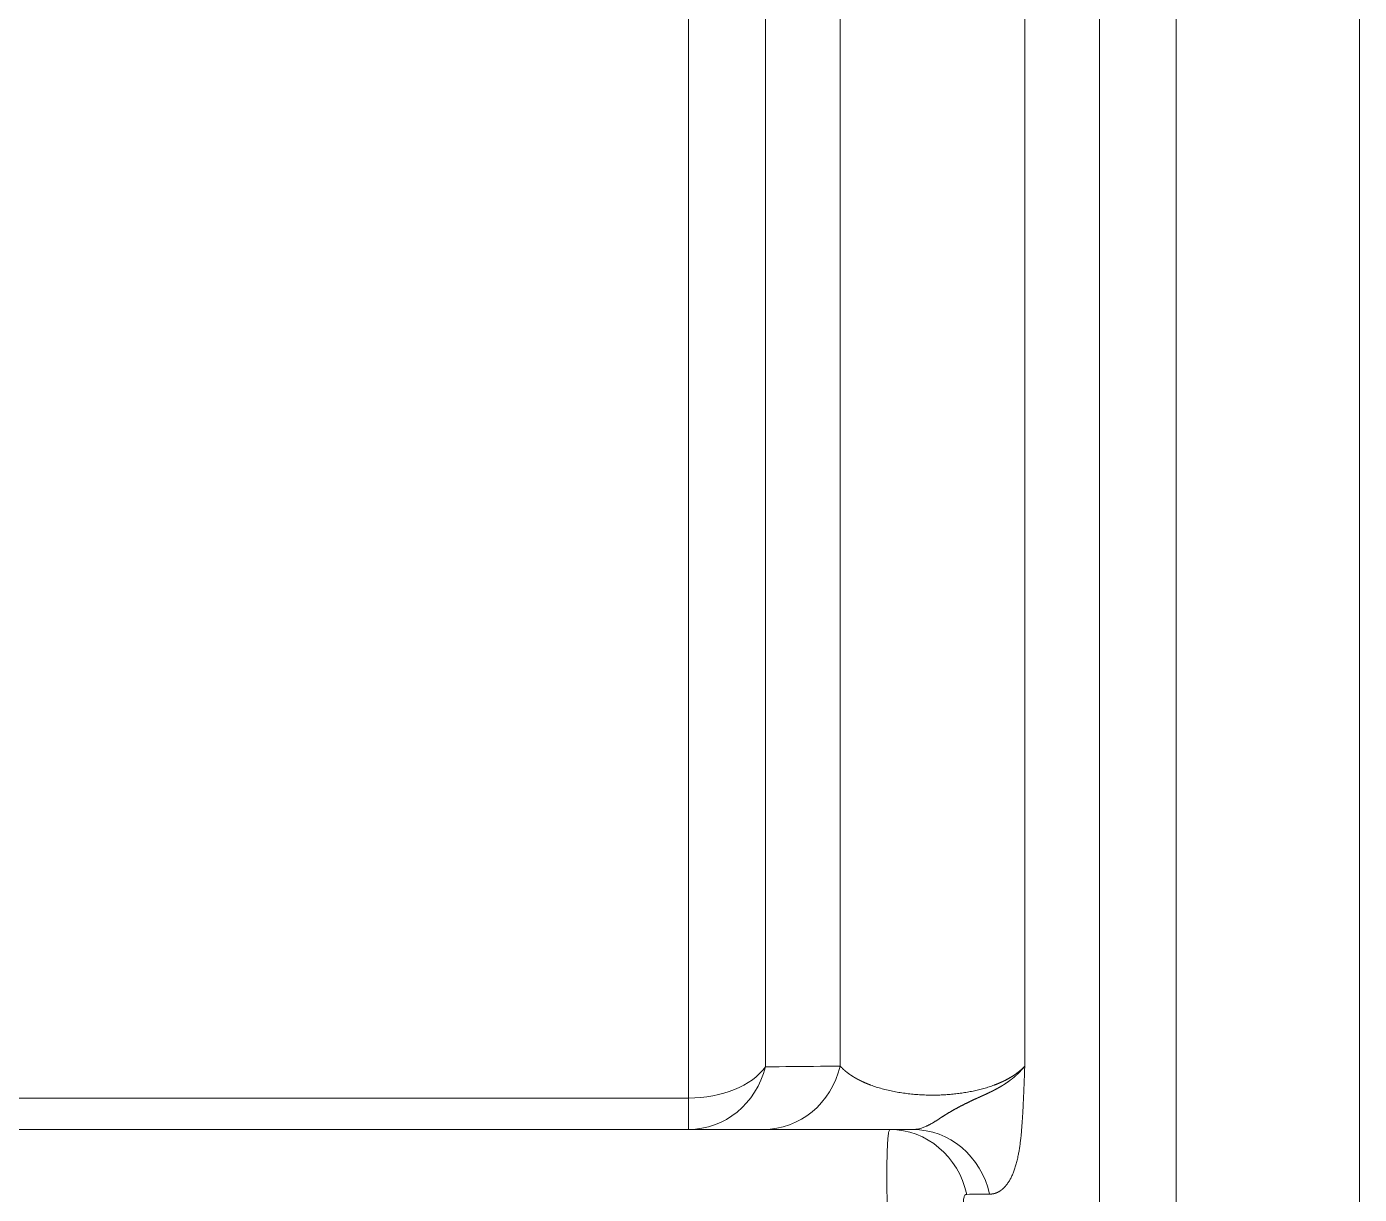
# Model space of a CAD drawing. Header units: millimetres. Extents: x 4664 to 8864, y -38 to 2932.
# Drawn here: x 5454.58 to 5496.08, y 1256.04 to 1292.41 of the extents above; entities that cross this region are included whole.
import ezdxf

# ---------------------------------------------------------------- set-up
doc = ezdxf.new("R2010")
doc.units = ezdxf.units.MM

msp = doc.modelspace()

# ---------------------------------------------------------------- linework, layer by layer
at = {"lineweight": 5}
for p, q in [((5479.91, 1319.325), (5479.91, 1260.034)), ((5485.656, 1318.783), (5485.656, 1260.034)), ((5475.191, 1258.059), (5475.191, 1314.937)), ((5477.58, 1314.021), (5477.58, 1260.011)), ((5487.987, 1176.334), (5487.987, 1312.446)), ((5490.376, 1173.772), (5490.376, 1311.766)), ((5496.075, 1311.766), (5496.075, 1027.898)), ((5453.079, 1259.038), (5475.191, 1259.038)), ((5481.461, 1258.059), (5185.728, 1258.059))]:
    msp.add_line(p, q, dxfattribs=at)
for centre, major_axis, ratio, start_param, end_param in [((5475.191, 1260.671), (2.612, 0), 0.625225, 4.712389, 5.867354), ((5475.191, 1260.671), (0, 2.612), 0.945431, 3.141593, 4.457064), ((5477.521, 1260.671), (0, 2.612), 0.94323, 3.141593, 4.466162), ((5481.461, 1255.447), (0, 2.612), 0.939262, 4.941204, 6.283185), ((5482.171, 1255.447), (0, 2.612), 0.939806, 4.943675, 6.283185)]:
    msp.add_ellipse(centre, major_axis=major_axis, ratio=ratio, start_param=start_param, end_param=end_param, dxfattribs=at)
for points, knots in [([(5477.58, 1260.011), (5478.149, 1260.017), (5478.722, 1260.023), (5479.502, 1260.03), (5479.706, 1260.032), (5479.91, 1260.034)], [0, 0, 0, 0, 0.739335, 0.739335, 1, 1, 1, 1]), ([(5479.91, 1260.034), (5479.912, 1260.032), (5479.915, 1260.029), (5479.92, 1260.024), (5479.924, 1260.019), (5479.929, 1260.013), (5479.934, 1260.008), (5479.939, 1260.003), (5479.944, 1259.998), (5479.949, 1259.993), (5479.954, 1259.988), (5479.959, 1259.983), (5479.964, 1259.978), (5479.969, 1259.973), (5479.974, 1259.968), (5479.979, 1259.963), (5479.984, 1259.958), (5479.989, 1259.953), (5479.994, 1259.948), (5480, 1259.943), (5480.005, 1259.938), (5480.01, 1259.933), (5480.015, 1259.928), (5480.021, 1259.923), (5480.026, 1259.918), (5480.032, 1259.914), (5480.037, 1259.909), (5480.042, 1259.904), (5480.048, 1259.899), (5480.054, 1259.894), (5480.059, 1259.89), (5480.065, 1259.885), (5480.07, 1259.88), (5480.076, 1259.876), (5480.082, 1259.871), (5480.087, 1259.866), (5480.093, 1259.861), (5480.099, 1259.857), (5480.105, 1259.852), (5480.11, 1259.848), (5480.116, 1259.843), (5480.122, 1259.838), (5480.128, 1259.834), (5480.134, 1259.829), (5480.14, 1259.825), (5480.146, 1259.82), (5480.152, 1259.816), (5480.158, 1259.811), (5480.164, 1259.807), (5480.17, 1259.802), (5480.176, 1259.798), (5480.182, 1259.793), (5480.188, 1259.789), (5480.195, 1259.785), (5480.201, 1259.78), (5480.207, 1259.776), (5480.213, 1259.772), (5480.22, 1259.767), (5480.226, 1259.763), (5480.232, 1259.759), (5480.239, 1259.754), (5480.245, 1259.75), (5480.251, 1259.746), (5480.258, 1259.742), (5480.264, 1259.737), (5480.271, 1259.733), (5480.277, 1259.729), (5480.284, 1259.725), (5480.29, 1259.721), (5480.297, 1259.716), (5480.303, 1259.712), (5480.31, 1259.708), (5480.317, 1259.704), (5480.323, 1259.7), (5480.33, 1259.696), (5480.337, 1259.692), (5480.343, 1259.688), (5480.35, 1259.684), (5480.357, 1259.68), (5480.363, 1259.676), (5480.37, 1259.672), (5480.377, 1259.668), (5480.384, 1259.664), (5480.391, 1259.66), (5480.398, 1259.656), (5480.405, 1259.652), (5480.411, 1259.648), (5480.418, 1259.644), (5480.425, 1259.641), (5480.432, 1259.637), (5480.439, 1259.633), (5480.446, 1259.629), (5480.453, 1259.625), (5480.46, 1259.622), (5480.467, 1259.618), (5480.474, 1259.614), (5480.482, 1259.61), (5480.489, 1259.607), (5480.496, 1259.603), (5480.503, 1259.599), (5480.51, 1259.596), (5480.517, 1259.592), (5480.525, 1259.588), (5480.532, 1259.585), (5480.539, 1259.581), (5480.546, 1259.578), (5480.553, 1259.574), (5480.561, 1259.57), (5480.568, 1259.567), (5480.575, 1259.563), (5480.583, 1259.56), (5480.59, 1259.556), (5480.597, 1259.553), (5480.605, 1259.549), (5480.612, 1259.546), (5480.62, 1259.543), (5480.627, 1259.539), (5480.634, 1259.536), (5480.642, 1259.532), (5480.649, 1259.529), (5480.657, 1259.526), (5480.664, 1259.522), (5480.672, 1259.519), (5480.679, 1259.516), (5480.687, 1259.513), (5480.694, 1259.509), (5480.702, 1259.506), (5480.709, 1259.503), (5480.717, 1259.5), (5480.725, 1259.496), (5480.732, 1259.493), (5480.74, 1259.49), (5480.747, 1259.487), (5480.755, 1259.484), (5480.763, 1259.481), (5480.77, 1259.478), (5480.778, 1259.474), (5480.786, 1259.471), (5480.793, 1259.468), (5480.801, 1259.465), (5480.809, 1259.462), (5480.817, 1259.459), (5480.824, 1259.456), (5480.832, 1259.453), (5480.84, 1259.45), (5480.848, 1259.447), (5480.855, 1259.445), (5480.915, 1259.422), (5481.03, 1259.383), (5481.209, 1259.33), (5481.394, 1259.283), (5481.584, 1259.243), (5481.778, 1259.208), (5481.976, 1259.18), (5482.176, 1259.158), (5482.378, 1259.142), (5482.581, 1259.132), (5482.777, 1259.129), (5482.967, 1259.131), (5483.151, 1259.139), (5483.334, 1259.153), (5483.516, 1259.171), (5483.696, 1259.194), (5483.874, 1259.223), (5484.049, 1259.256), (5484.22, 1259.295), (5484.387, 1259.338), (5484.549, 1259.387), (5484.656, 1259.424), (5484.715, 1259.446), (5484.731, 1259.452), (5484.746, 1259.458), (5484.761, 1259.463), (5484.776, 1259.469), (5484.791, 1259.475), (5484.806, 1259.481), (5484.821, 1259.488), (5484.836, 1259.494), (5484.85, 1259.5), (5484.865, 1259.506), (5484.88, 1259.513), (5484.895, 1259.519), (5484.909, 1259.525), (5484.924, 1259.532), (5484.938, 1259.539), (5484.953, 1259.545), (5484.967, 1259.552), (5484.982, 1259.559), (5484.996, 1259.566), (5485.01, 1259.572), (5485.024, 1259.579), (5485.038, 1259.586), (5485.052, 1259.594), (5485.066, 1259.601), (5485.08, 1259.608), (5485.094, 1259.615), (5485.108, 1259.622), (5485.122, 1259.63), (5485.135, 1259.637), (5485.149, 1259.645), (5485.162, 1259.652), (5485.176, 1259.66), (5485.189, 1259.668), (5485.203, 1259.675), (5485.216, 1259.683), (5485.229, 1259.691), (5485.242, 1259.699), (5485.255, 1259.707), (5485.268, 1259.715), (5485.281, 1259.723), (5485.293, 1259.731), (5485.306, 1259.74), (5485.318, 1259.748), (5485.331, 1259.756), (5485.343, 1259.765), (5485.355, 1259.773), (5485.368, 1259.782), (5485.38, 1259.79), (5485.392, 1259.799), (5485.404, 1259.807), (5485.415, 1259.816), (5485.427, 1259.825), (5485.439, 1259.834), (5485.45, 1259.843), (5485.462, 1259.852), (5485.473, 1259.861), (5485.484, 1259.87), (5485.495, 1259.879), (5485.506, 1259.888), (5485.517, 1259.898), (5485.528, 1259.907), (5485.538, 1259.916), (5485.549, 1259.926), (5485.559, 1259.935), (5485.569, 1259.945), (5485.58, 1259.955), (5485.59, 1259.964), (5485.599, 1259.974), (5485.609, 1259.984), (5485.619, 1259.994), (5485.629, 1260.004), (5485.638, 1260.014), (5485.647, 1260.024), (5485.653, 1260.031), (5485.656, 1260.034)], [0, 0, 0, 0, 0.002031, 0.004058, 0.006081, 0.008099, 0.010112, 0.012121, 0.014125, 0.016125, 0.01812, 0.02011, 0.022096, 0.024078, 0.026055, 0.028027, 0.029995, 0.031959, 0.033918, 0.035872, 0.037822, 0.039767, 0.041708, 0.043644, 0.045576, 0.047503, 0.049426, 0.051344, 0.053258, 0.055167, 0.057072, 0.058972, 0.060868, 0.062759, 0.064645, 0.066528, 0.068405, 0.070278, 0.072147, 0.074011, 0.075871, 0.077726, 0.079577, 0.081423, 0.083265, 0.085102, 0.086935, 0.088763, 0.090587, 0.092406, 0.094221, 0.096032, 0.097838, 0.099639, 0.101436, 0.103229, 0.105017, 0.106801, 0.10858, 0.110355, 0.112125, 0.113891, 0.115653, 0.11741, 0.119162, 0.12091, 0.122654, 0.124393, 0.126128, 0.127859, 0.129585, 0.131306, 0.133023, 0.134736, 0.136444, 0.138148, 0.139848, 0.141543, 0.143234, 0.14492, 0.146602, 0.14828, 0.149953, 0.151622, 0.153286, 0.154946, 0.156602, 0.158253, 0.1599, 0.161543, 0.163181, 0.164815, 0.166444, 0.168069, 0.16969, 0.171306, 0.172919, 0.174526, 0.17613, 0.177729, 0.179324, 0.180914, 0.1825, 0.184082, 0.18566, 0.187233, 0.188802, 0.190366, 0.191927, 0.193483, 0.195035, 0.196582, 0.198125, 0.199664, 0.201199, 0.202729, 0.204255, 0.205777, 0.207295, 0.208808, 0.210317, 0.211822, 0.213323, 0.214819, 0.216311, 0.217799, 0.219283, 0.220763, 0.222238, 0.223709, 0.225176, 0.226639, 0.228097, 0.229552, 0.231002, 0.232448, 0.23389, 0.235328, 0.236761, 0.238191, 0.239616, 0.241037, 0.242454, 0.243867, 0.245276, 0.246681, 0.248081, 0.249478, 0.27888, 0.307059, 0.334092, 0.360063, 0.385072, 0.409228, 0.432657, 0.455495, 0.477889, 0.499996, 0.520039, 0.540307, 0.560919, 0.581985, 0.603612, 0.625896, 0.648924, 0.672776, 0.697522, 0.723225, 0.74994, 0.752666, 0.755408, 0.758166, 0.760939, 0.763728, 0.766533, 0.769354, 0.772191, 0.775043, 0.777912, 0.780797, 0.783698, 0.786614, 0.789547, 0.792496, 0.795462, 0.798443, 0.801441, 0.804455, 0.807486, 0.810532, 0.813596, 0.816675, 0.819771, 0.822884, 0.826013, 0.829158, 0.83232, 0.835499, 0.838694, 0.841906, 0.845135, 0.84838, 0.851642, 0.854921, 0.858216, 0.861528, 0.864857, 0.868203, 0.871566, 0.874945, 0.878342, 0.881755, 0.885185, 0.888633, 0.892097, 0.895578, 0.899076, 0.902591, 0.906123, 0.909672, 0.913238, 0.916822, 0.920422, 0.924039, 0.927674, 0.931326, 0.934994, 0.93868, 0.942384, 0.946104, 0.949842, 0.953596, 0.957368, 0.961158, 0.964964, 0.968788, 0.972629, 0.976487, 0.980363, 0.984255, 0.988166, 0.992093, 0.996038, 1, 1, 1, 1]), ([(5482.171, 1258.059), (5482.171, 1258.059), (5482.171, 1258.059), (5482.171, 1258.059), (5482.172, 1258.059), (5482.172, 1258.059), (5482.172, 1258.059), (5482.173, 1258.059), (5482.173, 1258.059), (5482.174, 1258.059), (5482.174, 1258.059), (5482.175, 1258.059), (5482.176, 1258.059), (5482.177, 1258.059), (5482.177, 1258.059), (5482.178, 1258.059), (5482.179, 1258.059), (5482.181, 1258.059), (5482.182, 1258.059), (5482.183, 1258.059), (5482.184, 1258.059), (5482.186, 1258.059), (5482.187, 1258.059), (5482.189, 1258.059), (5482.191, 1258.059), (5482.192, 1258.059), (5482.194, 1258.059), (5482.196, 1258.059), (5482.2, 1258.059), (5482.207, 1258.06), (5482.216, 1258.06), (5482.23, 1258.061), (5482.251, 1258.062), (5482.287, 1258.066), (5482.331, 1258.073), (5482.384, 1258.085), (5482.438, 1258.1), (5482.492, 1258.118), (5482.545, 1258.138), (5482.59, 1258.158), (5482.628, 1258.176), (5482.659, 1258.192), (5482.69, 1258.208), (5482.721, 1258.225), (5482.751, 1258.242), (5482.782, 1258.259), (5482.812, 1258.277), (5482.842, 1258.296), (5482.872, 1258.314), (5482.902, 1258.333), (5482.932, 1258.353), (5482.962, 1258.372), (5482.991, 1258.391), (5483.021, 1258.411), (5483.046, 1258.427), (5483.065, 1258.44), (5483.081, 1258.45), (5483.096, 1258.46), (5483.111, 1258.469), (5483.126, 1258.479), (5483.142, 1258.489), (5483.158, 1258.499), (5483.173, 1258.509), (5483.189, 1258.519), (5483.205, 1258.529), (5483.221, 1258.539), (5483.238, 1258.549), (5483.254, 1258.559), (5483.27, 1258.569), (5483.287, 1258.579), (5483.304, 1258.589), (5483.321, 1258.599), (5483.337, 1258.609), (5483.354, 1258.619), (5483.372, 1258.629), (5483.389, 1258.639), (5483.406, 1258.649), (5483.424, 1258.659), (5483.441, 1258.668), (5483.459, 1258.678), (5483.477, 1258.688), (5483.495, 1258.698), (5483.513, 1258.708), (5483.531, 1258.718), (5483.549, 1258.728), (5483.567, 1258.738), (5483.586, 1258.748), (5483.604, 1258.757), (5483.623, 1258.767), (5483.641, 1258.777), (5483.66, 1258.787), (5483.679, 1258.797), (5483.698, 1258.806), (5483.717, 1258.816), (5483.736, 1258.826), (5483.755, 1258.836), (5483.775, 1258.845), (5483.794, 1258.855), (5483.813, 1258.865), (5483.833, 1258.874), (5483.853, 1258.884), (5483.872, 1258.894), (5483.892, 1258.903), (5483.912, 1258.913), (5483.932, 1258.923), (5483.952, 1258.932), (5483.972, 1258.942), (5483.992, 1258.951), (5484.013, 1258.961), (5484.033, 1258.971), (5484.054, 1258.98), (5484.075, 1258.99), (5484.095, 1258.999), (5484.116, 1259.009), (5484.137, 1259.018), (5484.154, 1259.026), (5484.167, 1259.032), (5484.176, 1259.036), (5484.185, 1259.041), (5484.195, 1259.045), (5484.204, 1259.049), (5484.214, 1259.053), (5484.223, 1259.058), (5484.233, 1259.062), (5484.243, 1259.066), (5484.253, 1259.071), (5484.263, 1259.075), (5484.273, 1259.08), (5484.283, 1259.084), (5484.293, 1259.089), (5484.303, 1259.093), (5484.314, 1259.098), (5484.324, 1259.103), (5484.334, 1259.108), (5484.345, 1259.112), (5484.356, 1259.117), (5484.366, 1259.122), (5484.377, 1259.127), (5484.388, 1259.132), (5484.399, 1259.137), (5484.41, 1259.142), (5484.421, 1259.147), (5484.432, 1259.152), (5484.443, 1259.157), (5484.454, 1259.162), (5484.465, 1259.168), (5484.477, 1259.173), (5484.488, 1259.178), (5484.499, 1259.184), (5484.511, 1259.189), (5484.522, 1259.195), (5484.534, 1259.2), (5484.546, 1259.206), (5484.557, 1259.211), (5484.569, 1259.217), (5484.581, 1259.223), (5484.593, 1259.229), (5484.604, 1259.234), (5484.616, 1259.24), (5484.628, 1259.246), (5484.64, 1259.252), (5484.652, 1259.258), (5484.664, 1259.264), (5484.677, 1259.271), (5484.689, 1259.277), (5484.701, 1259.283), (5484.713, 1259.29), (5484.726, 1259.296), (5484.738, 1259.303), (5484.75, 1259.309), (5484.763, 1259.316), (5484.775, 1259.322), (5484.787, 1259.329), (5484.8, 1259.336), (5484.812, 1259.343), (5484.825, 1259.35), (5484.837, 1259.357), (5484.85, 1259.364), (5484.862, 1259.371), (5484.875, 1259.378), (5484.887, 1259.385), (5484.9, 1259.393), (5484.913, 1259.4), (5484.925, 1259.408), (5484.938, 1259.415), (5484.95, 1259.423), (5484.963, 1259.43), (5484.975, 1259.438), (5484.988, 1259.446), (5485, 1259.454), (5485.013, 1259.462), (5485.025, 1259.47), (5485.038, 1259.478), (5485.05, 1259.486), (5485.062, 1259.494), (5485.075, 1259.502), (5485.087, 1259.51), (5485.1, 1259.519), (5485.112, 1259.527), (5485.124, 1259.536), (5485.136, 1259.544), (5485.149, 1259.553), (5485.161, 1259.562), (5485.173, 1259.571), (5485.185, 1259.58), (5485.197, 1259.588), (5485.21, 1259.598), (5485.222, 1259.607), (5485.234, 1259.616), (5485.246, 1259.625), (5485.258, 1259.634), (5485.27, 1259.644), (5485.281, 1259.653), (5485.293, 1259.663), (5485.305, 1259.673), (5485.317, 1259.682), (5485.329, 1259.692), (5485.34, 1259.702), (5485.352, 1259.712), (5485.363, 1259.722), (5485.375, 1259.732), (5485.386, 1259.742), (5485.398, 1259.753), (5485.409, 1259.763), (5485.42, 1259.773), (5485.431, 1259.784), (5485.443, 1259.794), (5485.454, 1259.805), (5485.465, 1259.816), (5485.475, 1259.827), (5485.486, 1259.838), (5485.497, 1259.849), (5485.508, 1259.86), (5485.518, 1259.871), (5485.529, 1259.882), (5485.539, 1259.893), (5485.55, 1259.904), (5485.56, 1259.916), (5485.57, 1259.927), (5485.58, 1259.939), (5485.59, 1259.951), (5485.6, 1259.962), (5485.609, 1259.974), (5485.619, 1259.986), (5485.629, 1259.998), (5485.638, 1260.01), (5485.647, 1260.022), (5485.653, 1260.03), (5485.656, 1260.034)], [0, 0, 0, 0, 0.000011, 0.000044, 0.000097, 0.000172, 0.000267, 0.000384, 0.000522, 0.000681, 0.000861, 0.001062, 0.001284, 0.001528, 0.001792, 0.002078, 0.002385, 0.002713, 0.003062, 0.003432, 0.003824, 0.004236, 0.00467, 0.005125, 0.005601, 0.006098, 0.006616, 0.007156, 0.007717, 0.010313, 0.012921, 0.01554, 0.023374, 0.031156, 0.04692, 0.062312, 0.078488, 0.094254, 0.109602, 0.124524, 0.133533, 0.142436, 0.151235, 0.159928, 0.168516, 0.177, 0.18538, 0.193659, 0.201839, 0.209921, 0.217907, 0.225798, 0.233596, 0.241304, 0.248924, 0.252729, 0.256535, 0.260342, 0.26415, 0.26796, 0.271771, 0.275586, 0.279403, 0.283224, 0.287049, 0.290878, 0.294712, 0.298551, 0.302395, 0.306246, 0.310104, 0.313969, 0.317841, 0.321721, 0.32561, 0.329507, 0.333414, 0.337331, 0.341259, 0.345197, 0.349146, 0.353108, 0.357081, 0.361067, 0.365067, 0.36908, 0.373107, 0.377149, 0.381206, 0.385278, 0.389367, 0.393472, 0.397594, 0.401733, 0.40589, 0.410066, 0.41426, 0.418473, 0.422707, 0.42696, 0.431234, 0.43553, 0.439851, 0.4442, 0.448577, 0.45298, 0.457412, 0.461872, 0.466359, 0.470876, 0.475421, 0.479995, 0.484598, 0.48923, 0.493891, 0.498581, 0.500619, 0.502681, 0.504765, 0.506873, 0.509003, 0.511157, 0.513334, 0.515534, 0.517758, 0.520004, 0.522274, 0.524567, 0.526884, 0.529223, 0.531586, 0.533973, 0.536383, 0.538817, 0.541275, 0.543756, 0.546262, 0.548791, 0.551345, 0.553924, 0.556527, 0.559154, 0.561806, 0.564484, 0.567186, 0.569914, 0.572666, 0.575445, 0.578249, 0.581079, 0.583935, 0.586817, 0.589725, 0.59266, 0.595621, 0.59861, 0.601625, 0.604667, 0.607737, 0.610835, 0.61396, 0.617113, 0.620294, 0.623504, 0.626744, 0.630013, 0.633311, 0.636639, 0.639996, 0.643382, 0.646797, 0.650242, 0.653715, 0.657218, 0.660749, 0.664309, 0.667898, 0.671516, 0.675162, 0.678836, 0.682539, 0.686269, 0.690028, 0.693814, 0.697627, 0.701468, 0.705336, 0.709231, 0.713153, 0.717102, 0.721079, 0.725084, 0.729118, 0.733181, 0.737273, 0.741394, 0.745545, 0.749726, 0.753936, 0.758177, 0.762448, 0.766749, 0.771082, 0.775445, 0.77984, 0.784266, 0.788724, 0.793214, 0.797736, 0.802291, 0.806878, 0.811498, 0.816152, 0.820839, 0.82556, 0.830314, 0.835102, 0.839924, 0.844779, 0.849668, 0.85459, 0.859546, 0.864536, 0.869559, 0.874616, 0.879707, 0.88483, 0.889988, 0.895178, 0.900402, 0.905659, 0.91095, 0.916273, 0.921629, 0.927018, 0.93244, 0.937895, 0.943381, 0.948901, 0.954452, 0.960035, 0.96565, 0.971297, 0.976976, 0.982685, 0.988426, 0.994198, 1, 1, 1, 1]), ([(5485.656, 1260.034), (5485.655, 1260.002), (5485.653, 1259.94), (5485.65, 1259.848), (5485.647, 1259.76), (5485.644, 1259.677), (5485.641, 1259.597), (5485.638, 1259.522), (5485.635, 1259.451), (5485.633, 1259.384), (5485.629, 1259.289), (5485.624, 1259.168), (5485.617, 1259.021), (5485.61, 1258.879), (5485.604, 1258.744), (5485.598, 1258.629), (5485.592, 1258.533), (5485.587, 1258.455), (5485.583, 1258.38), (5485.578, 1258.307), (5485.573, 1258.237), (5485.568, 1258.17), (5485.563, 1258.105), (5485.558, 1258.043), (5485.553, 1257.984), (5485.547, 1257.919), (5485.54, 1257.848), (5485.532, 1257.771), (5485.523, 1257.697), (5485.514, 1257.624), (5485.504, 1257.554), (5485.494, 1257.486), (5485.484, 1257.421), (5485.473, 1257.357), (5485.46, 1257.289), (5485.446, 1257.217), (5485.429, 1257.14), (5485.411, 1257.066), (5485.392, 1256.994), (5485.372, 1256.925), (5485.351, 1256.858), (5485.329, 1256.794), (5485.307, 1256.733), (5485.283, 1256.674), (5485.258, 1256.618), (5485.232, 1256.564), (5485.205, 1256.512), (5485.177, 1256.464), (5485.149, 1256.417), (5485.126, 1256.385), (5485.112, 1256.364), (5485.104, 1256.355), (5485.097, 1256.345), (5485.09, 1256.336), (5485.083, 1256.327), (5485.076, 1256.318), (5485.068, 1256.309), (5485.061, 1256.3), (5485.054, 1256.291), (5485.046, 1256.283), (5485.039, 1256.275), (5485.031, 1256.267), (5485.024, 1256.259), (5485.016, 1256.251), (5485.008, 1256.243), (5485.001, 1256.235), (5484.993, 1256.228), (5484.985, 1256.221), (5484.977, 1256.214), (5484.969, 1256.207), (5484.961, 1256.2), (5484.953, 1256.193), (5484.945, 1256.187), (5484.937, 1256.18), (5484.929, 1256.174), (5484.921, 1256.168), (5484.913, 1256.162), (5484.905, 1256.156), (5484.897, 1256.151), (5484.888, 1256.145), (5484.88, 1256.14), (5484.871, 1256.135), (5484.863, 1256.129), (5484.855, 1256.125), (5484.846, 1256.12), (5484.837, 1256.115), (5484.829, 1256.111), (5484.82, 1256.106), (5484.811, 1256.102), (5484.803, 1256.098), (5484.794, 1256.094), (5484.785, 1256.091), (5484.776, 1256.087), (5484.767, 1256.084), (5484.758, 1256.08), (5484.749, 1256.077), (5484.74, 1256.074), (5484.731, 1256.071), (5484.722, 1256.069), (5484.713, 1256.066), (5484.704, 1256.064), (5484.694, 1256.062), (5484.685, 1256.059), (5484.676, 1256.057), (5484.666, 1256.056), (5484.657, 1256.054), (5484.648, 1256.053), (5484.638, 1256.051), (5484.628, 1256.05), (5484.619, 1256.049), (5484.609, 1256.048), (5484.6, 1256.047), (5484.59, 1256.047), (5484.58, 1256.046), (5484.57, 1256.046), (5484.564, 1256.046), (5484.56, 1256.046)], [0, 0, 0, 0, 0.016702, 0.032691, 0.047967, 0.062529, 0.076379, 0.089516, 0.101939, 0.113649, 0.124645, 0.151484, 0.177355, 0.20226, 0.2262, 0.249175, 0.263478, 0.277366, 0.290841, 0.303903, 0.316552, 0.328788, 0.340611, 0.352024, 0.363025, 0.373616, 0.388469, 0.403073, 0.41743, 0.431543, 0.445415, 0.459049, 0.472447, 0.485613, 0.498551, 0.515713, 0.532773, 0.549739, 0.566621, 0.583427, 0.600166, 0.616846, 0.633477, 0.650068, 0.666627, 0.683165, 0.69969, 0.716211, 0.732738, 0.74928, 0.753118, 0.756953, 0.760784, 0.764612, 0.768437, 0.772258, 0.776077, 0.779892, 0.783705, 0.787515, 0.791322, 0.795127, 0.798929, 0.802729, 0.806527, 0.810323, 0.814117, 0.817909, 0.821699, 0.825488, 0.829275, 0.833061, 0.836846, 0.840629, 0.844412, 0.848193, 0.851974, 0.855754, 0.859533, 0.863312, 0.867091, 0.870869, 0.874647, 0.878425, 0.882204, 0.885982, 0.889761, 0.89354, 0.89732, 0.901101, 0.904882, 0.908664, 0.912447, 0.916232, 0.920017, 0.923804, 0.927592, 0.931382, 0.935174, 0.938968, 0.942763, 0.94656, 0.95036, 0.954162, 0.957966, 0.961772, 0.965582, 0.969394, 0.973208, 0.977026, 0.980847, 0.984671, 0.988498, 0.992328, 0.996162, 1, 1, 1, 1]), ([(5481.399, 1254.925), (5481.395, 1255.022), (5481.391, 1255.119), (5481.385, 1255.314), (5481.382, 1255.411), (5481.376, 1255.605), (5481.374, 1255.701), (5481.37, 1255.892), (5481.368, 1255.986), (5481.365, 1256.172), (5481.364, 1256.263), (5481.363, 1256.442), (5481.363, 1256.53), (5481.363, 1256.7), (5481.363, 1256.783), (5481.364, 1256.943), (5481.365, 1257.021), (5481.368, 1257.169), (5481.369, 1257.239), (5481.373, 1257.374), (5481.376, 1257.437), (5481.381, 1257.556), (5481.384, 1257.611), (5481.39, 1257.713), (5481.394, 1257.76), (5481.402, 1257.843), (5481.406, 1257.88), (5481.415, 1257.944), (5481.42, 1257.971), (5481.431, 1258.015), (5481.436, 1258.031), (5481.448, 1258.053), (5481.454, 1258.059), (5481.461, 1258.059)], [0, 0, 0, 0, 0.0625, 0.0625, 0.125, 0.125, 0.1875, 0.1875, 0.25, 0.25, 0.3125, 0.3125, 0.375, 0.375, 0.4375, 0.4375, 0.5, 0.5, 0.5625, 0.5625, 0.625, 0.625, 0.6875, 0.6875, 0.75, 0.75, 0.8125, 0.8125, 0.875, 0.875, 0.9375, 0.9375, 1, 1, 1, 1]), ([(5483.85, 1256.039), (5483.829, 1256.039), (5483.81, 1256.029), (5483.779, 1255.991), (5483.767, 1255.961), (5483.752, 1255.887), (5483.748, 1255.843), (5483.75, 1255.749), (5483.754, 1255.698), (5483.768, 1255.602), (5483.777, 1255.557), (5483.788, 1255.513)], [0, 0, 0, 0, 0.217759, 0.217759, 0.436972, 0.436972, 0.642727, 0.642727, 0.837259, 0.837259, 1, 1, 1, 1])]:
    msp.add_open_spline(points, degree=3, knots=knots, dxfattribs=at)
for points in [[(5481.461, 1258.059), (5481.698, 1258.059), (5481.935, 1258.059), (5482.171, 1258.059)], [(5484.56, 1256.046), (5484.324, 1256.044), (5484.087, 1256.042), (5483.85, 1256.039)]]:
    msp.add_open_spline(points, degree=3, dxfattribs=at)

doc.saveas('drawing.dxf')
